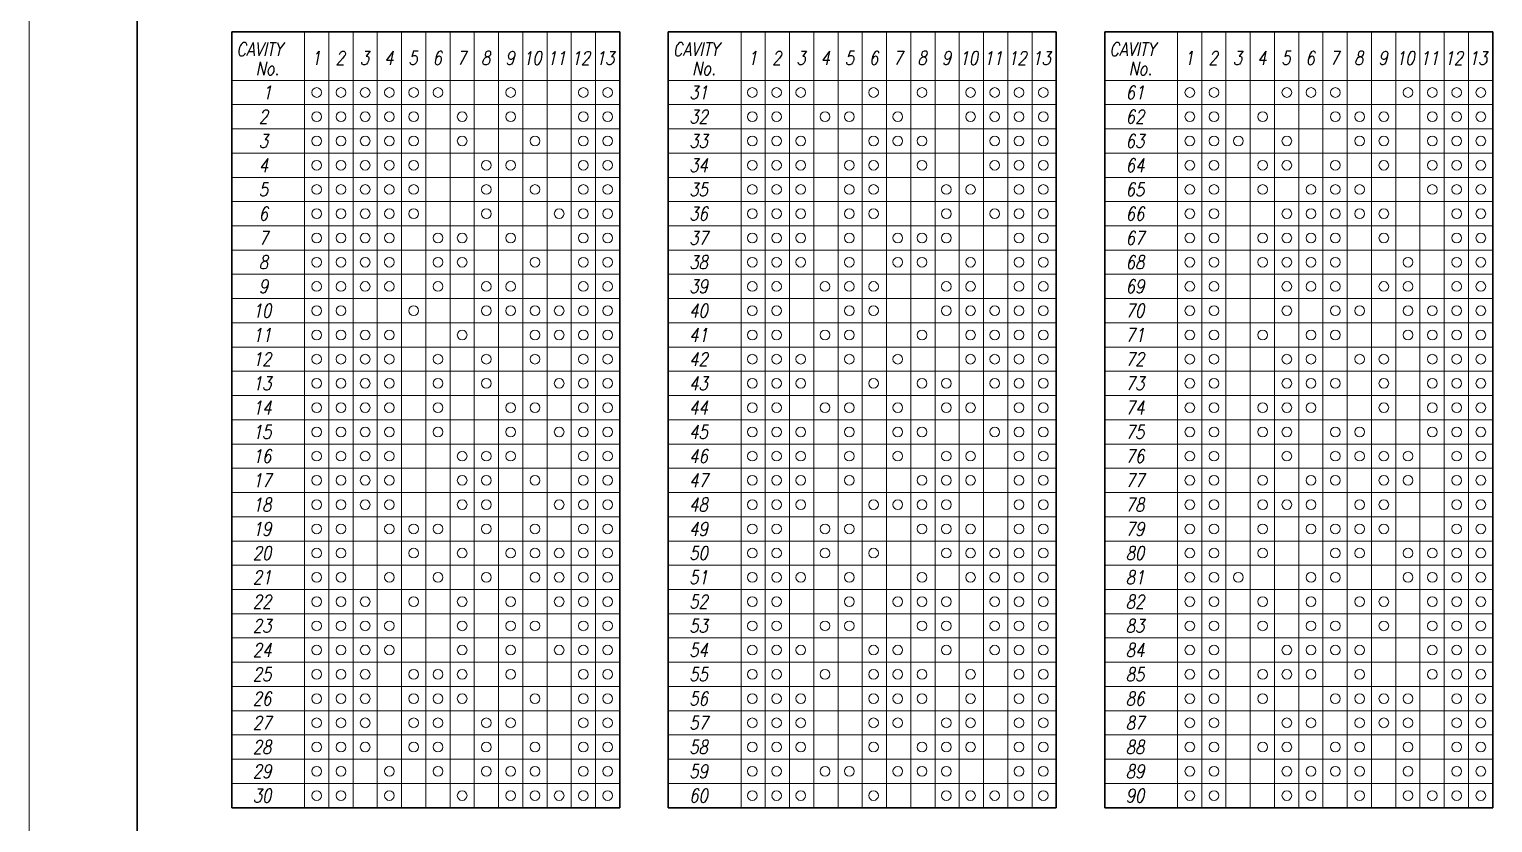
# Model space of a CAD drawing. Extents: x 62 to 484, y 19 to 439.
# Drawn here: x 62.2 to 333.8, y 151.2 to 298.5 of the extents above; entities that cross this region are included whole.
import ezdxf

# ---------------------------------------------------------------- set-up
doc = ezdxf.new("R2010")
doc.units = 0
doc.header["$LTSCALE"] = 7
doc.header["$MEASUREMENT"] = 0
doc.layers.get('0').update_dxf_attribs({"linetype": 'CONTINUOUS', "lineweight": 15})
doc.layers.add('3', color=3, linetype='CONTINUOUS', lineweight=30)
doc.layers.add('8', color=253, linetype='CONTINUOUS', lineweight=15)
doc.styles.add('ITALICT', font='ITALICT.shx', dxfattribs={"width": 0.8, "height": 3})

msp = doc.modelspace()

# ---------------------------------------------------------------- linework, layer by layer
msp.add_line((62.21581011634623, 438.9575609409422), (62.21581011634623, 18.95756094094224))
for centre in [(115.5532366550347, 286.7315528438739), (120.0532366550347, 286.7315528438739), (124.5532366550347, 286.7315528438739), (129.0532366550347, 286.7315528438739), (133.5532366550347, 286.7315528438739), (138.0532366550347, 286.7315528438739), (151.5532366550347, 286.7315528438739), (165.0532366550347, 286.7315528438739), (169.5532366550347, 286.7315528438739), (196.3913286088267, 286.7315528438739), (200.8913286088267, 286.7315528438739), (205.3913286088267, 286.7315528438739), (218.8913286088267, 286.7315528438739), (227.8913286088267, 286.7315528438739), (236.8913286088267, 286.7315528438739), (241.3913286088267, 286.7315528438739), (245.8913286088267, 286.7315528438739), (250.3913286088267, 286.7315528438739), (277.5904836738372, 286.7315528438739), (282.0904836738372, 286.7315528438739), (295.5904836738372, 286.7315528438739), (300.0904836738372, 286.7315528438739), (304.5904836738372, 286.7315528438739), (318.0904836738372, 286.7315528438739), (322.5904836738372, 286.7315528438739), (327.0904836738372, 286.7315528438739), (331.5904836738372, 286.7315528438739), (115.5532366550347, 282.2315528438739), (120.0532366550347, 282.2315528438739), (124.5532366550347, 282.2315528438739), (129.0532366550347, 282.2315528438739), (133.5532366550347, 282.2315528438739), (142.5532366550347, 282.2315528438739), (151.5532366550347, 282.2315528438739), (165.0532366550347, 282.2315528438739), (169.5532366550347, 282.2315528438739), (196.3913286088267, 282.2315528438739), (200.8913286088267, 282.2315528438739), (209.8913286088267, 282.2315528438739), (214.3913286088267, 282.2315528438739), (223.3913286088267, 282.2315528438739), (236.8913286088267, 282.2315528438739), (241.3913286088267, 282.2315528438739), (245.8913286088267, 282.2315528438739), (250.3913286088267, 282.2315528438739), (277.5904836738372, 282.2315528438739), (282.0904836738372, 282.2315528438739), (291.0904836738372, 282.2315528438739), (304.5904836738372, 282.2315528438739), (309.0904836738372, 282.2315528438739), (313.5904836738372, 282.2315528438739), (322.5904836738372, 282.2315528438739), (327.0904836738372, 282.2315528438739), (331.5904836738372, 282.2315528438739), (115.5532366550347, 277.7315528438739), (120.0532366550347, 277.7315528438739), (124.5532366550347, 277.7315528438739), (129.0532366550347, 277.7315528438739), (133.5532366550347, 277.7315528438739), (142.5532366550347, 277.7315528438739), (156.0532366550347, 277.7315528438739), (165.0532366550347, 277.7315528438739), (169.5532366550347, 277.7315528438739), (196.3913286088267, 277.7315528438739), (200.8913286088267, 277.7315528438739), (205.3913286088267, 277.7315528438739), (218.8913286088267, 277.7315528438739), (223.3913286088267, 277.7315528438739), (227.8913286088267, 277.7315528438739), (241.3913286088267, 277.7315528438739), (245.8913286088267, 277.7315528438739), (250.3913286088267, 277.7315528438739), (277.5904836738372, 277.7315528438739), (282.0904836738372, 277.7315528438739), (286.5904836738372, 277.7315528438739), (295.5904836738372, 277.7315528438739), (309.0904836738372, 277.7315528438739), (313.5904836738372, 277.7315528438739), (322.5904836738372, 277.7315528438739), (327.0904836738372, 277.7315528438739), (331.5904836738372, 277.7315528438739), (115.5532366550347, 273.2315528438739), (120.0532366550347, 273.2315528438739), (124.5532366550347, 273.2315528438739), (129.0532366550347, 273.2315528438739), (133.5532366550347, 273.2315528438739), (147.0532366550347, 273.2315528438739), (151.5532366550347, 273.2315528438739), (165.0532366550347, 273.2315528438739), (169.5532366550347, 273.2315528438739), (196.3913286088267, 273.2315528438739), (200.8913286088267, 273.2315528438739), (205.3913286088267, 273.2315528438739), (214.3913286088267, 273.2315528438739), (218.8913286088267, 273.2315528438739), (227.8913286088267, 273.2315528438739), (241.3913286088267, 273.2315528438739), (245.8913286088267, 273.2315528438739), (250.3913286088267, 273.2315528438739), (277.5904836738372, 273.2315528438739), (282.0904836738372, 273.2315528438739), (291.0904836738372, 273.2315528438739), (295.5904836738372, 273.2315528438739), (304.5904836738372, 273.2315528438739), (313.5904836738372, 273.2315528438739), (322.5904836738372, 273.2315528438739), (327.0904836738372, 273.2315528438739), (331.5904836738372, 273.2315528438739), (115.5532366550347, 268.7315528438739), (120.0532366550347, 268.7315528438739), (124.5532366550347, 268.7315528438739), (129.0532366550347, 268.7315528438739), (133.5532366550347, 268.7315528438739), (147.0532366550347, 268.7315528438739), (156.0532366550347, 268.7315528438739), (165.0532366550347, 268.7315528438739), (169.5532366550347, 268.7315528438739), (196.3913286088267, 268.7315528438739), (200.8913286088267, 268.7315528438739), (205.3913286088267, 268.7315528438739), (214.3913286088267, 268.7315528438739), (218.8913286088267, 268.7315528438739), (232.3913286088267, 268.7315528438739), (236.8913286088267, 268.7315528438739), (245.8913286088267, 268.7315528438739), (250.3913286088267, 268.7315528438739), (277.5904836738372, 268.7315528438739), (282.0904836738372, 268.7315528438739), (291.0904836738372, 268.7315528438739), (300.0904836738372, 268.7315528438739), (304.5904836738372, 268.7315528438739), (309.0904836738372, 268.7315528438739), (322.5904836738372, 268.7315528438739), (327.0904836738372, 268.7315528438739), (331.5904836738372, 268.7315528438739), (115.5532366550347, 264.2315528438739), (120.0532366550347, 264.2315528438739), (124.5532366550347, 264.2315528438739), (129.0532366550347, 264.2315528438739), (133.5532366550347, 264.2315528438739), (147.0532366550347, 264.2315528438739), (160.5532366550347, 264.2315528438739), (165.0532366550347, 264.2315528438739), (169.5532366550347, 264.2315528438739), (196.3913286088267, 264.2315528438739), (200.8913286088267, 264.2315528438739), (205.3913286088267, 264.2315528438739), (214.3913286088267, 264.2315528438739), (218.8913286088267, 264.2315528438739), (232.3913286088267, 264.2315528438739), (241.3913286088267, 264.2315528438739), (245.8913286088267, 264.2315528438739), (250.3913286088267, 264.2315528438739), (277.5904836738372, 264.2315528438739), (282.0904836738372, 264.2315528438739), (295.5904836738372, 264.2315528438739), (300.0904836738372, 264.2315528438739), (304.5904836738372, 264.2315528438739), (309.0904836738372, 264.2315528438739), (313.5904836738372, 264.2315528438739), (327.0904836738372, 264.2315528438739), (331.5904836738372, 264.2315528438739), (115.5532366550347, 259.7315528438739), (120.0532366550347, 259.7315528438739), (124.5532366550347, 259.7315528438739), (129.0532366550347, 259.7315528438739), (138.0532366550347, 259.7315528438739), (142.5532366550347, 259.7315528438739), (151.5532366550347, 259.7315528438739), (165.0532366550347, 259.7315528438739), (169.5532366550347, 259.7315528438739), (196.3913286088267, 259.7315528438739), (200.8913286088267, 259.7315528438739), (205.3913286088267, 259.7315528438739), (214.3913286088267, 259.7315528438739), (223.3913286088267, 259.7315528438739), (227.8913286088267, 259.7315528438739), (232.3913286088267, 259.7315528438739), (245.8913286088267, 259.7315528438739), (250.3913286088267, 259.7315528438739), (277.5904836738372, 259.7315528438739), (282.0904836738372, 259.7315528438739), (291.0904836738372, 259.7315528438739), (295.5904836738372, 259.7315528438739), (300.0904836738372, 259.7315528438739), (304.5904836738372, 259.7315528438739), (313.5904836738372, 259.7315528438739), (327.0904836738372, 259.7315528438739), (331.5904836738372, 259.7315528438739), (115.5532366550347, 255.2315528438739), (120.0532366550347, 255.2315528438739), (124.5532366550347, 255.2315528438739), (129.0532366550347, 255.2315528438739), (138.0532366550347, 255.2315528438739), (142.5532366550347, 255.2315528438739), (156.0532366550347, 255.2315528438739), (165.0532366550347, 255.2315528438739), (169.5532366550347, 255.2315528438739), (196.3913286088267, 255.2315528438739), (200.8913286088267, 255.2315528438739), (205.3913286088267, 255.2315528438739), (214.3913286088267, 255.2315528438739), (223.3913286088267, 255.2315528438739), (227.8913286088267, 255.2315528438739), (236.8913286088267, 255.2315528438739), (245.8913286088267, 255.2315528438739), (250.3913286088267, 255.2315528438739), (277.5904836738372, 255.2315528438739), (282.0904836738372, 255.2315528438739), (291.0904836738372, 255.2315528438739), (295.5904836738372, 255.2315528438739), (300.0904836738372, 255.2315528438739), (304.5904836738372, 255.2315528438739), (318.0904836738372, 255.2315528438739), (327.0904836738372, 255.2315528438739), (331.5904836738372, 255.2315528438739), (115.5532366550347, 250.7315528438739), (120.0532366550347, 250.7315528438739), (124.5532366550347, 250.7315528438739), (129.0532366550347, 250.7315528438739), (138.0532366550347, 250.7315528438739), (147.0532366550347, 250.7315528438739), (151.5532366550347, 250.7315528438739), (165.0532366550347, 250.7315528438739), (169.5532366550347, 250.7315528438739), (196.3913286088267, 250.7315528438739), (200.8913286088267, 250.7315528438739), (209.8913286088267, 250.7315528438739), (214.3913286088267, 250.7315528438739), (218.8913286088267, 250.7315528438739), (232.3913286088267, 250.7315528438739), (236.8913286088267, 250.7315528438739), (245.8913286088267, 250.7315528438739), (250.3913286088267, 250.7315528438739), (277.5904836738372, 250.7315528438739), (282.0904836738372, 250.7315528438739), (295.5904836738372, 250.7315528438739), (300.0904836738372, 250.7315528438739), (304.5904836738372, 250.7315528438739), (313.5904836738372, 250.7315528438739), (318.0904836738372, 250.7315528438739), (327.0904836738372, 250.7315528438739), (331.5904836738372, 250.7315528438739), (115.5532366550347, 246.2315528438739), (120.0532366550347, 246.2315528438739), (133.5532366550347, 246.2315528438739), (147.0532366550347, 246.2315528438739), (151.5532366550347, 246.2315528438739), (156.0532366550347, 246.2315528438739), (160.5532366550347, 246.2315528438739), (165.0532366550347, 246.2315528438739), (169.5532366550347, 246.2315528438739), (196.3913286088267, 246.2315528438739), (200.8913286088267, 246.2315528438739), (214.3913286088267, 246.2315528438739), (218.8913286088267, 246.2315528438739), (232.3913286088267, 246.2315528438739), (236.8913286088267, 246.2315528438739), (241.3913286088267, 246.2315528438739), (245.8913286088267, 246.2315528438739), (250.3913286088267, 246.2315528438739), (277.5904836738372, 246.2315528438739), (282.0904836738372, 246.2315528438739), (295.5904836738372, 246.2315528438739), (304.5904836738372, 246.2315528438739), (309.0904836738372, 246.2315528438739), (318.0904836738372, 246.2315528438739), (322.5904836738372, 246.2315528438739), (327.0904836738372, 246.2315528438739), (331.5904836738372, 246.2315528438739), (115.5532366550347, 241.7315528438739), (120.0532366550347, 241.7315528438739), (124.5532366550347, 241.7315528438739), (129.0532366550347, 241.7315528438739), (142.5532366550347, 241.7315528438739), (156.0532366550347, 241.7315528438739), (160.5532366550347, 241.7315528438739), (165.0532366550347, 241.7315528438739), (169.5532366550347, 241.7315528438739), (196.3913286088267, 241.7315528438739), (200.8913286088267, 241.7315528438739), (209.8913286088267, 241.7315528438739), (214.3913286088267, 241.7315528438739), (227.8913286088267, 241.7315528438739), (236.8913286088267, 241.7315528438739), (241.3913286088267, 241.7315528438739), (245.8913286088267, 241.7315528438739), (250.3913286088267, 241.7315528438739), (277.5904836738372, 241.7315528438739), (282.0904836738372, 241.7315528438739), (291.0904836738372, 241.7315528438739), (300.0904836738372, 241.7315528438739), (304.5904836738372, 241.7315528438739), (318.0904836738372, 241.7315528438739), (322.5904836738372, 241.7315528438739), (327.0904836738372, 241.7315528438739), (331.5904836738372, 241.7315528438739), (115.5532366550347, 237.2315528438739), (120.0532366550347, 237.2315528438739), (124.5532366550347, 237.2315528438739), (129.0532366550347, 237.2315528438739), (138.0532366550347, 237.2315528438739), (147.0532366550347, 237.2315528438739), (156.0532366550347, 237.2315528438739), (165.0532366550347, 237.2315528438739), (169.5532366550347, 237.2315528438739), (196.3913286088267, 237.2315528438739), (200.8913286088267, 237.2315528438739), (205.3913286088267, 237.2315528438739), (214.3913286088267, 237.2315528438739), (223.3913286088267, 237.2315528438739), (236.8913286088267, 237.2315528438739), (241.3913286088267, 237.2315528438739), (245.8913286088267, 237.2315528438739), (250.3913286088267, 237.2315528438739), (277.5904836738372, 237.2315528438739), (282.0904836738372, 237.2315528438739), (295.5904836738372, 237.2315528438739), (300.0904836738372, 237.2315528438739), (309.0904836738372, 237.2315528438739), (313.5904836738372, 237.2315528438739), (322.5904836738372, 237.2315528438739), (327.0904836738372, 237.2315528438739), (331.5904836738372, 237.2315528438739), (115.5532366550347, 232.7315528438739), (120.0532366550347, 232.7315528438739), (124.5532366550347, 232.7315528438739), (129.0532366550347, 232.7315528438739), (138.0532366550347, 232.7315528438739), (147.0532366550347, 232.7315528438739), (160.5532366550347, 232.7315528438739), (165.0532366550347, 232.7315528438739), (169.5532366550347, 232.7315528438739), (196.3913286088267, 232.7315528438739), (200.8913286088267, 232.7315528438739), (205.3913286088267, 232.7315528438739), (218.8913286088267, 232.7315528438739), (227.8913286088267, 232.7315528438739), (232.3913286088267, 232.7315528438739), (241.3913286088267, 232.7315528438739), (245.8913286088267, 232.7315528438739), (250.3913286088267, 232.7315528438739), (277.5904836738372, 232.7315528438739), (282.0904836738372, 232.7315528438739), (295.5904836738372, 232.7315528438739), (300.0904836738372, 232.7315528438739), (304.5904836738372, 232.7315528438739), (313.5904836738372, 232.7315528438739), (322.5904836738372, 232.7315528438739), (327.0904836738372, 232.7315528438739), (331.5904836738372, 232.7315528438739), (115.5532366550347, 228.2315528438739), (120.0532366550347, 228.2315528438739), (124.5532366550347, 228.2315528438739), (129.0532366550347, 228.2315528438739), (138.0532366550347, 228.2315528438739), (151.5532366550347, 228.2315528438739), (156.0532366550347, 228.2315528438739), (165.0532366550347, 228.2315528438739), (169.5532366550347, 228.2315528438739), (196.3913286088267, 228.2315528438739), (200.8913286088267, 228.2315528438739), (209.8913286088267, 228.2315528438739), (214.3913286088267, 228.2315528438739), (223.3913286088267, 228.2315528438739), (232.3913286088267, 228.2315528438739), (236.8913286088267, 228.2315528438739), (245.8913286088267, 228.2315528438739), (250.3913286088267, 228.2315528438739), (277.5904836738372, 228.2315528438739), (282.0904836738372, 228.2315528438739), (291.0904836738372, 228.2315528438739), (295.5904836738372, 228.2315528438739), (300.0904836738372, 228.2315528438739), (313.5904836738372, 228.2315528438739), (322.5904836738372, 228.2315528438739), (327.0904836738372, 228.2315528438739), (331.5904836738372, 228.2315528438739), (115.5532366550347, 223.7315528438739), (120.0532366550347, 223.7315528438739), (124.5532366550347, 223.7315528438739), (129.0532366550347, 223.7315528438739), (138.0532366550347, 223.7315528438739), (151.5532366550347, 223.7315528438739), (160.5532366550347, 223.7315528438739), (165.0532366550347, 223.7315528438739), (169.5532366550347, 223.7315528438739), (196.3913286088267, 223.7315528438739), (200.8913286088267, 223.7315528438739), (205.3913286088267, 223.7315528438739), (214.3913286088267, 223.7315528438739), (223.3913286088267, 223.7315528438739), (227.8913286088267, 223.7315528438739), (241.3913286088267, 223.7315528438739), (245.8913286088267, 223.7315528438739), (250.3913286088267, 223.7315528438739), (277.5904836738372, 223.7315528438739), (282.0904836738372, 223.7315528438739), (291.0904836738372, 223.7315528438739), (295.5904836738372, 223.7315528438739), (304.5904836738372, 223.7315528438739), (309.0904836738372, 223.7315528438739), (322.5904836738372, 223.7315528438739), (327.0904836738372, 223.7315528438739), (331.5904836738372, 223.7315528438739), (115.5532366550347, 219.2315528438739), (120.0532366550347, 219.2315528438739), (124.5532366550347, 219.2315528438739), (129.0532366550347, 219.2315528438739), (142.5532366550347, 219.2315528438739), (147.0532366550347, 219.2315528438739), (151.5532366550347, 219.2315528438739), (165.0532366550347, 219.2315528438739), (169.5532366550347, 219.2315528438739), (196.3913286088267, 219.2315528438739), (200.8913286088267, 219.2315528438739), (205.3913286088267, 219.2315528438739), (214.3913286088267, 219.2315528438739), (223.3913286088267, 219.2315528438739), (232.3913286088267, 219.2315528438739), (236.8913286088267, 219.2315528438739), (245.8913286088267, 219.2315528438739), (250.3913286088267, 219.2315528438739), (277.5904836738372, 219.2315528438739), (282.0904836738372, 219.2315528438739), (295.5904836738372, 219.2315528438739), (304.5904836738372, 219.2315528438739), (309.0904836738372, 219.2315528438739), (313.5904836738372, 219.2315528438739), (318.0904836738372, 219.2315528438739), (327.0904836738372, 219.2315528438739), (331.5904836738372, 219.2315528438739), (115.5532366550347, 214.7315528438739), (120.0532366550347, 214.7315528438739), (124.5532366550347, 214.7315528438739), (129.0532366550347, 214.7315528438739), (142.5532366550347, 214.7315528438739), (147.0532366550347, 214.7315528438739), (156.0532366550347, 214.7315528438739), (165.0532366550347, 214.7315528438739), (169.5532366550347, 214.7315528438739), (196.3913286088267, 214.7315528438739), (200.8913286088267, 214.7315528438739), (205.3913286088267, 214.7315528438739), (214.3913286088267, 214.7315528438739), (227.8913286088267, 214.7315528438739), (232.3913286088267, 214.7315528438739), (236.8913286088267, 214.7315528438739), (245.8913286088267, 214.7315528438739), (250.3913286088267, 214.7315528438739), (277.5904836738372, 214.7315528438739), (282.0904836738372, 214.7315528438739), (291.0904836738372, 214.7315528438739), (300.0904836738372, 214.7315528438739), (304.5904836738372, 214.7315528438739), (313.5904836738372, 214.7315528438739), (318.0904836738372, 214.7315528438739), (327.0904836738372, 214.7315528438739), (331.5904836738372, 214.7315528438739), (115.5532366550347, 210.2315528438739), (120.0532366550347, 210.2315528438739), (124.5532366550347, 210.2315528438739), (129.0532366550347, 210.2315528438739), (142.5532366550347, 210.2315528438739), (147.0532366550347, 210.2315528438739), (160.5532366550347, 210.2315528438739), (165.0532366550347, 210.2315528438739), (169.5532366550347, 210.2315528438739), (196.3913286088267, 210.2315528438739), (200.8913286088267, 210.2315528438739), (205.3913286088267, 210.2315528438739), (218.8913286088267, 210.2315528438739), (223.3913286088267, 210.2315528438739), (227.8913286088267, 210.2315528438739), (232.3913286088267, 210.2315528438739), (245.8913286088267, 210.2315528438739), (250.3913286088267, 210.2315528438739), (277.5904836738372, 210.2315528438739), (282.0904836738372, 210.2315528438739), (291.0904836738372, 210.2315528438739), (295.5904836738372, 210.2315528438739), (300.0904836738372, 210.2315528438739), (309.0904836738372, 210.2315528438739), (313.5904836738372, 210.2315528438739), (327.0904836738372, 210.2315528438739), (331.5904836738372, 210.2315528438739), (115.5532366550347, 205.7315528438739), (120.0532366550347, 205.7315528438739), (129.0532366550347, 205.7315528438739), (133.5532366550347, 205.7315528438739), (138.0532366550347, 205.7315528438739), (147.0532366550347, 205.7315528438739), (156.0532366550347, 205.7315528438739), (165.0532366550347, 205.7315528438739), (169.5532366550347, 205.7315528438739), (196.3913286088267, 205.7315528438739), (200.8913286088267, 205.7315528438739), (209.8913286088267, 205.7315528438739), (214.3913286088267, 205.7315528438739), (227.8913286088267, 205.7315528438739), (232.3913286088267, 205.7315528438739), (236.8913286088267, 205.7315528438739), (245.8913286088267, 205.7315528438739), (250.3913286088267, 205.7315528438739), (277.5904836738372, 205.7315528438739), (282.0904836738372, 205.7315528438739), (291.0904836738372, 205.7315528438739), (300.0904836738372, 205.7315528438739), (304.5904836738372, 205.7315528438739), (309.0904836738372, 205.7315528438739), (313.5904836738372, 205.7315528438739), (327.0904836738372, 205.7315528438739), (331.5904836738372, 205.7315528438739), (115.5532366550347, 201.2315528438739), (120.0532366550347, 201.2315528438739), (133.5532366550347, 201.2315528438739), (142.5532366550347, 201.2315528438739), (151.5532366550347, 201.2315528438739), (156.0532366550347, 201.2315528438739), (160.5532366550347, 201.2315528438739), (165.0532366550347, 201.2315528438739), (169.5532366550347, 201.2315528438739), (196.3913286088267, 201.2315528438739), (200.8913286088267, 201.2315528438739), (209.8913286088267, 201.2315528438739), (218.8913286088267, 201.2315528438739), (232.3913286088267, 201.2315528438739), (236.8913286088267, 201.2315528438739), (241.3913286088267, 201.2315528438739), (245.8913286088267, 201.2315528438739), (250.3913286088267, 201.2315528438739), (277.5904836738372, 201.2315528438739), (282.0904836738372, 201.2315528438739), (291.0904836738372, 201.2315528438739), (304.5904836738372, 201.2315528438739), (309.0904836738372, 201.2315528438739), (318.0904836738372, 201.2315528438739), (322.5904836738372, 201.2315528438739), (327.0904836738372, 201.2315528438739), (331.5904836738372, 201.2315528438739), (115.5532366550347, 196.7315528438739), (120.0532366550347, 196.7315528438739), (129.0532366550347, 196.7315528438739), (138.0532366550347, 196.7315528438739), (147.0532366550347, 196.7315528438739), (156.0532366550347, 196.7315528438739), (160.5532366550347, 196.7315528438739), (165.0532366550347, 196.7315528438739), (169.5532366550347, 196.7315528438739), (196.3913286088267, 196.7315528438739), (200.8913286088267, 196.7315528438739), (205.3913286088267, 196.7315528438739), (214.3913286088267, 196.7315528438739), (227.8913286088267, 196.7315528438739), (236.8913286088267, 196.7315528438739), (241.3913286088267, 196.7315528438739), (245.8913286088267, 196.7315528438739), (250.3913286088267, 196.7315528438739), (277.5904836738372, 196.7315528438739), (282.0904836738372, 196.7315528438739), (286.5904836738372, 196.7315528438739), (300.0904836738372, 196.7315528438739), (304.5904836738372, 196.7315528438739), (318.0904836738372, 196.7315528438739), (322.5904836738372, 196.7315528438739), (327.0904836738372, 196.7315528438739), (331.5904836738372, 196.7315528438739), (115.5532366550347, 192.2315528438739), (120.0532366550347, 192.2315528438739), (124.5532366550347, 192.2315528438739), (133.5532366550347, 192.2315528438739), (142.5532366550347, 192.2315528438739), (151.5532366550347, 192.2315528438739), (160.5532366550347, 192.2315528438739), (165.0532366550347, 192.2315528438739), (169.5532366550347, 192.2315528438739), (196.3913286088267, 192.2315528438739), (200.8913286088267, 192.2315528438739), (214.3913286088267, 192.2315528438739), (223.3913286088267, 192.2315528438739), (227.8913286088267, 192.2315528438739), (232.3913286088267, 192.2315528438739), (241.3913286088267, 192.2315528438739), (245.8913286088267, 192.2315528438739), (250.3913286088267, 192.2315528438739), (277.5904836738372, 192.2315528438739), (282.0904836738372, 192.2315528438739), (291.0904836738372, 192.2315528438739), (300.0904836738372, 192.2315528438739), (309.0904836738372, 192.2315528438739), (313.5904836738372, 192.2315528438739), (322.5904836738372, 192.2315528438739), (327.0904836738372, 192.2315528438739), (331.5904836738372, 192.2315528438739), (115.5532366550347, 187.7315528438739), (120.0532366550347, 187.7315528438739), (124.5532366550347, 187.7315528438739), (129.0532366550347, 187.7315528438739), (142.5532366550347, 187.7315528438739), (151.5532366550347, 187.7315528438739), (156.0532366550347, 187.7315528438739), (165.0532366550347, 187.7315528438739), (169.5532366550347, 187.7315528438739), (196.3913286088267, 187.7315528438739), (200.8913286088267, 187.7315528438739), (209.8913286088267, 187.7315528438739), (214.3913286088267, 187.7315528438739), (227.8913286088267, 187.7315528438739), (232.3913286088267, 187.7315528438739), (241.3913286088267, 187.7315528438739), (245.8913286088267, 187.7315528438739), (250.3913286088267, 187.7315528438739), (277.5904836738372, 187.7315528438739), (282.0904836738372, 187.7315528438739), (291.0904836738372, 187.7315528438739), (300.0904836738372, 187.7315528438739), (304.5904836738372, 187.7315528438739), (313.5904836738372, 187.7315528438739), (322.5904836738372, 187.7315528438739), (327.0904836738372, 187.7315528438739), (331.5904836738372, 187.7315528438739), (115.5532366550347, 183.2315528438739), (120.0532366550347, 183.2315528438739), (124.5532366550347, 183.2315528438739), (129.0532366550347, 183.2315528438739), (142.5532366550347, 183.2315528438739), (151.5532366550347, 183.2315528438739), (160.5532366550347, 183.2315528438739), (165.0532366550347, 183.2315528438739), (169.5532366550347, 183.2315528438739), (196.3913286088267, 183.2315528438739), (200.8913286088267, 183.2315528438739), (205.3913286088267, 183.2315528438739), (218.8913286088267, 183.2315528438739), (223.3913286088267, 183.2315528438739), (232.3913286088267, 183.2315528438739), (241.3913286088267, 183.2315528438739), (245.8913286088267, 183.2315528438739), (250.3913286088267, 183.2315528438739), (277.5904836738372, 183.2315528438739), (282.0904836738372, 183.2315528438739), (295.5904836738372, 183.2315528438739), (300.0904836738372, 183.2315528438739), (304.5904836738372, 183.2315528438739), (309.0904836738372, 183.2315528438739), (322.5904836738372, 183.2315528438739), (327.0904836738372, 183.2315528438739), (331.5904836738372, 183.2315528438739), (115.5532366550347, 178.7315528438739), (120.0532366550347, 178.7315528438739), (124.5532366550347, 178.7315528438739), (133.5532366550347, 178.7315528438739), (138.0532366550347, 178.7315528438739), (142.5532366550347, 178.7315528438739), (151.5532366550347, 178.7315528438739), (165.0532366550347, 178.7315528438739), (169.5532366550347, 178.7315528438739), (196.3913286088267, 178.7315528438739), (200.8913286088267, 178.7315528438739), (209.8913286088267, 178.7315528438739), (218.8913286088267, 178.7315528438739), (223.3913286088267, 178.7315528438739), (227.8913286088267, 178.7315528438739), (236.8913286088267, 178.7315528438739), (245.8913286088267, 178.7315528438739), (250.3913286088267, 178.7315528438739), (277.5904836738372, 178.7315528438739), (282.0904836738372, 178.7315528438739), (291.0904836738372, 178.7315528438739), (295.5904836738372, 178.7315528438739), (300.0904836738372, 178.7315528438739), (309.0904836738372, 178.7315528438739), (322.5904836738372, 178.7315528438739), (327.0904836738372, 178.7315528438739), (331.5904836738372, 178.7315528438739), (115.5532366550347, 174.2315528438739), (120.0532366550347, 174.2315528438739), (124.5532366550347, 174.2315528438739), (133.5532366550347, 174.2315528438739), (138.0532366550347, 174.2315528438739), (142.5532366550347, 174.2315528438739), (156.0532366550347, 174.2315528438739), (165.0532366550347, 174.2315528438739), (169.5532366550347, 174.2315528438739), (196.3913286088267, 174.2315528438739), (200.8913286088267, 174.2315528438739), (205.3913286088267, 174.2315528438739), (218.8913286088267, 174.2315528438739), (223.3913286088267, 174.2315528438739), (227.8913286088267, 174.2315528438739), (236.8913286088267, 174.2315528438739), (245.8913286088267, 174.2315528438739), (250.3913286088267, 174.2315528438739), (277.5904836738372, 174.2315528438739), (282.0904836738372, 174.2315528438739), (291.0904836738372, 174.2315528438739), (304.5904836738372, 174.2315528438739), (309.0904836738372, 174.2315528438739), (313.5904836738372, 174.2315528438739), (318.0904836738372, 174.2315528438739), (327.0904836738372, 174.2315528438739), (331.5904836738372, 174.2315528438739), (115.5532366550347, 169.7315528438739), (120.0532366550347, 169.7315528438739), (124.5532366550347, 169.7315528438739), (133.5532366550347, 169.7315528438739), (138.0532366550347, 169.7315528438739), (147.0532366550347, 169.7315528438739), (151.5532366550347, 169.7315528438739), (165.0532366550347, 169.7315528438739), (169.5532366550347, 169.7315528438739), (196.3913286088267, 169.7315528438739), (200.8913286088267, 169.7315528438739), (205.3913286088267, 169.7315528438739), (218.8913286088267, 169.7315528438739), (223.3913286088267, 169.7315528438739), (232.3913286088267, 169.7315528438739), (236.8913286088267, 169.7315528438739), (245.8913286088267, 169.7315528438739), (250.3913286088267, 169.7315528438739), (277.5904836738372, 169.7315528438739), (282.0904836738372, 169.7315528438739), (295.5904836738372, 169.7315528438739), (300.0904836738372, 169.7315528438739), (309.0904836738372, 169.7315528438739), (313.5904836738372, 169.7315528438739), (318.0904836738372, 169.7315528438739), (327.0904836738372, 169.7315528438739), (331.5904836738372, 169.7315528438739), (115.5532366550347, 165.2315528438739), (120.0532366550347, 165.2315528438739), (124.5532366550347, 165.2315528438739), (133.5532366550347, 165.2315528438739), (138.0532366550347, 165.2315528438739), (147.0532366550347, 165.2315528438739), (156.0532366550347, 165.2315528438739), (165.0532366550347, 165.2315528438739), (169.5532366550347, 165.2315528438739), (196.3913286088267, 165.2315528438739), (200.8913286088267, 165.2315528438739), (205.3913286088267, 165.2315528438739), (218.8913286088267, 165.2315528438739), (227.8913286088267, 165.2315528438739), (232.3913286088267, 165.2315528438739), (236.8913286088267, 165.2315528438739), (245.8913286088267, 165.2315528438739), (250.3913286088267, 165.2315528438739), (277.5904836738372, 165.2315528438739), (282.0904836738372, 165.2315528438739), (291.0904836738372, 165.2315528438739), (295.5904836738372, 165.2315528438739), (304.5904836738372, 165.2315528438739), (309.0904836738372, 165.2315528438739), (318.0904836738372, 165.2315528438739), (327.0904836738372, 165.2315528438739), (331.5904836738372, 165.2315528438739), (115.5532366550347, 160.7315528438739), (120.0532366550347, 160.7315528438739), (129.0532366550347, 160.7315528438739), (138.0532366550347, 160.7315528438739), (147.0532366550347, 160.7315528438739), (151.5532366550347, 160.7315528438739), (156.0532366550347, 160.7315528438739), (165.0532366550347, 160.7315528438739), (169.5532366550347, 160.7315528438739), (196.3913286088267, 160.7315528438739), (200.8913286088267, 160.7315528438739), (209.8913286088267, 160.7315528438739), (214.3913286088267, 160.7315528438739), (223.3913286088267, 160.7315528438739), (227.8913286088267, 160.7315528438739), (232.3913286088267, 160.7315528438739), (245.8913286088267, 160.7315528438739), (250.3913286088267, 160.7315528438739), (277.5904836738372, 160.7315528438739), (282.0904836738372, 160.7315528438739), (295.5904836738372, 160.7315528438739), (300.0904836738372, 160.7315528438739), (304.5904836738372, 160.7315528438739), (309.0904836738372, 160.7315528438739), (318.0904836738372, 160.7315528438739), (327.0904836738372, 160.7315528438739), (331.5904836738372, 160.7315528438739), (115.5532366550347, 156.2315528438739), (120.0532366550347, 156.2315528438739), (129.0532366550347, 156.2315528438739), (142.5532366550347, 156.2315528438739), (151.5532366550347, 156.2315528438739), (156.0532366550347, 156.2315528438739), (160.5532366550347, 156.2315528438739), (165.0532366550347, 156.2315528438739), (169.5532366550347, 156.2315528438739), (196.3913286088267, 156.2315528438739), (200.8913286088267, 156.2315528438739), (205.3913286088267, 156.2315528438739), (218.8913286088267, 156.2315528438739), (232.3913286088267, 156.2315528438739), (236.8913286088267, 156.2315528438739), (241.3913286088267, 156.2315528438739), (245.8913286088267, 156.2315528438739), (250.3913286088267, 156.2315528438739), (277.5904836738372, 156.2315528438739), (282.0904836738372, 156.2315528438739), (295.5904836738372, 156.2315528438739), (300.0904836738372, 156.2315528438739), (309.0904836738372, 156.2315528438739), (318.0904836738372, 156.2315528438739), (322.5904836738372, 156.2315528438739), (327.0904836738372, 156.2315528438739), (331.5904836738372, 156.2315528438739)]:
    msp.add_circle(centre, 0.9)
at = {"layer": '3'}
for p, q in [((82.21581011634623, 433.9575609409422), (82.21581011634623, 23.95756094094224)), ((99.79944276148683, 297.9815528438739), (99.79944276148683, 153.9815528438739)), ((99.79944276148683, 297.9815528438739), (171.7994427614868, 297.9815528438739)), ((171.7994427614868, 297.9815528438739), (171.7994427614868, 153.9815528438739)), ((180.7994427614868, 297.9815528438739), (180.7994427614868, 153.9815528438739)), ((180.7994427614868, 297.9815528438739), (252.7994427614868, 297.9815528438739)), ((252.7994427614868, 297.9815528438739), (252.7994427614868, 153.9815528438739)), ((261.7994427614868, 297.9815528438739), (261.7994427614868, 153.9815528438739)), ((261.7994427614868, 297.9815528438739), (333.7994427614868, 297.9815528438739)), ((333.7994427614868, 297.9815528438739), (333.7994427614868, 153.9815528438739)), ((99.79944276148683, 153.9815528438739), (171.7994427614868, 153.9815528438739)), ((180.7994427614868, 153.9815528438739), (252.7994427614868, 153.9815528438739)), ((261.7994427614868, 153.9815528438739), (333.7994427614868, 153.9815528438739))]:
    msp.add_line(p, q, dxfattribs=at)
at = {"layer": '8'}
for p, q in [((113.2994427614868, 297.9815528438739), (113.2994427614868, 153.9815528438739)), ((117.7994427614868, 297.9815528438739), (117.7994427614868, 153.9815528438739)), ((122.2994427614868, 297.9815528438739), (122.2994427614868, 153.9815528438739)), ((126.7994427614868, 297.9815528438739), (126.7994427614868, 153.9815528438739)), ((131.2994427614868, 297.9815528438739), (131.2994427614868, 153.9815528438739)), ((135.7994427614868, 297.9815528438739), (135.7994427614868, 153.9815528438739)), ((140.2994427614868, 297.9815528438739), (140.2994427614868, 153.9815528438739)), ((144.7994427614868, 297.9815528438739), (144.7994427614868, 153.9815528438739)), ((149.2994427614868, 297.9815528438739), (149.2994427614868, 153.9815528438739)), ((153.7994427614868, 297.9815528438739), (153.7994427614868, 153.9815528438739)), ((158.2994427614868, 297.9815528438739), (158.2994427614868, 153.9815528438739)), ((162.7994427614868, 297.9815528438739), (162.7994427614868, 153.9815528438739)), ((167.2994427614868, 297.9815528438739), (167.2994427614868, 153.9815528438739)), ((194.2994427614868, 297.9815528438739), (194.2994427614868, 153.9815528438739)), ((198.7994427614868, 297.9815528438739), (198.7994427614868, 153.9815528438739)), ((203.2994427614868, 297.9815528438739), (203.2994427614868, 153.9815528438739)), ((207.7994427614868, 297.9815528438739), (207.7994427614868, 153.9815528438739)), ((212.2994427614868, 297.9815528438739), (212.2994427614868, 153.9815528438739)), ((216.7994427614868, 297.9815528438739), (216.7994427614868, 153.9815528438739)), ((221.2994427614868, 297.9815528438739), (221.2994427614868, 153.9815528438739)), ((225.7994427614868, 297.9815528438739), (225.7994427614868, 153.9815528438739)), ((230.2994427614868, 297.9815528438739), (230.2994427614868, 153.9815528438739)), ((234.7994427614868, 297.9815528438739), (234.7994427614868, 153.9815528438739)), ((239.2994427614868, 297.9815528438739), (239.2994427614868, 153.9815528438739)), ((243.7994427614868, 297.9815528438739), (243.7994427614868, 153.9815528438739)), ((248.2994427614868, 297.9815528438739), (248.2994427614868, 153.9815528438739)), ((275.2994427614868, 297.9815528438739), (275.2994427614868, 153.9815528438739)), ((279.7994427614868, 297.9815528438739), (279.7994427614868, 153.9815528438739)), ((284.2994427614868, 297.9815528438739), (284.2994427614868, 153.9815528438739)), ((288.7994427614868, 297.9815528438739), (288.7994427614868, 153.9815528438739)), ((293.2994427614868, 297.9815528438739), (293.2994427614868, 153.9815528438739)), ((297.7994427614868, 297.9815528438739), (297.7994427614868, 153.9815528438739)), ((302.2994427614868, 297.9815528438739), (302.2994427614868, 153.9815528438739)), ((306.7994427614868, 297.9815528438739), (306.7994427614868, 153.9815528438739)), ((311.2994427614868, 297.9815528438739), (311.2994427614868, 153.9815528438739)), ((315.7994427614868, 297.9815528438739), (315.7994427614868, 153.9815528438739)), ((320.2994427614868, 297.9815528438739), (320.2994427614868, 153.9815528438739)), ((324.7994427614868, 297.9815528438739), (324.7994427614868, 153.9815528438739)), ((329.2994427614868, 297.9815528438739), (329.2994427614868, 153.9815528438739)), ((99.79944276148683, 288.9815528438739), (171.7994427614868, 288.9815528438739)), ((180.7994427614868, 288.9815528438739), (252.7994427614868, 288.9815528438739)), ((261.7994427614868, 288.9815528438739), (333.7994427614868, 288.9815528438739)), ((99.79944276148683, 284.4815528438739), (171.7994427614868, 284.4815528438739)), ((180.7994427614868, 284.4815528438739), (252.7994427614868, 284.4815528438739)), ((261.7994427614868, 284.4815528438739), (333.7994427614868, 284.4815528438739)), ((99.79944276148683, 279.9815528438739), (171.7994427614868, 279.9815528438739)), ((180.7994427614868, 279.9815528438739), (252.7994427614868, 279.9815528438739)), ((261.7994427614868, 279.9815528438739), (333.7994427614868, 279.9815528438739)), ((99.79944276148683, 275.4815528438739), (167.2994427614868, 275.4815528438739)), ((99.79944276148683, 275.4815528438739), (171.7994427614868, 275.4815528438739)), ((180.7994427614868, 275.4815528438739), (252.7994427614868, 275.4815528438739)), ((180.7994427614868, 275.4815528438739), (248.2994427614868, 275.4815528438739)), ((261.7994427614868, 275.4815528438739), (329.2994427614868, 275.4815528438739)), ((261.7994427614868, 275.4815528438739), (333.7994427614868, 275.4815528438739)), ((99.79944276148683, 270.9815528438739), (167.2994427614868, 270.9815528438739)), ((99.79944276148683, 270.9815528438739), (171.7994427614868, 270.9815528438739)), ((180.7994427614868, 270.9815528438739), (252.7994427614868, 270.9815528438739)), ((180.7994427614868, 270.9815528438739), (248.2994427614868, 270.9815528438739)), ((261.7994427614868, 270.9815528438739), (329.2994427614868, 270.9815528438739)), ((261.7994427614868, 270.9815528438739), (333.7994427614868, 270.9815528438739)), ((99.79944276148683, 266.4815528438739), (167.2994427614868, 266.4815528438739)), ((99.79944276148683, 266.4815528438739), (171.7994427614868, 266.4815528438739)), ((180.7994427614868, 266.4815528438739), (252.7994427614868, 266.4815528438739)), ((180.7994427614868, 266.4815528438739), (248.2994427614868, 266.4815528438739)), ((261.7994427614868, 266.4815528438739), (329.2994427614868, 266.4815528438739)), ((261.7994427614868, 266.4815528438739), (333.7994427614868, 266.4815528438739)), ((99.79944276148683, 261.9815528438739), (167.2994427614868, 261.9815528438739)), ((99.79944276148683, 261.9815528438739), (171.7994427614868, 261.9815528438739)), ((180.7994427614868, 261.9815528438739), (252.7994427614868, 261.9815528438739)), ((180.7994427614868, 261.9815528438739), (248.2994427614868, 261.9815528438739)), ((261.7994427614868, 261.9815528438739), (329.2994427614868, 261.9815528438739)), ((261.7994427614868, 261.9815528438739), (333.7994427614868, 261.9815528438739)), ((99.79944276148683, 257.4815528438739), (167.2994427614868, 257.4815528438739)), ((99.79944276148683, 257.4815528438739), (171.7994427614868, 257.4815528438739)), ((180.7994427614868, 257.4815528438739), (252.7994427614868, 257.4815528438739)), ((180.7994427614868, 257.4815528438739), (248.2994427614868, 257.4815528438739)), ((261.7994427614868, 257.4815528438739), (329.2994427614868, 257.4815528438739)), ((261.7994427614868, 257.4815528438739), (333.7994427614868, 257.4815528438739)), ((99.79944276148683, 252.9815528438739), (167.2994427614868, 252.9815528438739)), ((99.79944276148683, 252.9815528438739), (171.7994427614868, 252.9815528438739)), ((180.7994427614868, 252.9815528438739), (252.7994427614868, 252.9815528438739)), ((180.7994427614868, 252.9815528438739), (248.2994427614868, 252.9815528438739)), ((261.7994427614868, 252.9815528438739), (329.2994427614868, 252.9815528438739)), ((261.7994427614868, 252.9815528438739), (333.7994427614868, 252.9815528438739)), ((99.79944276148683, 248.4815528438739), (167.2994427614868, 248.4815528438739)), ((99.79944276148683, 248.4815528438739), (171.7994427614868, 248.4815528438739)), ((180.7994427614868, 248.4815528438739), (252.7994427614868, 248.4815528438739)), ((180.7994427614868, 248.4815528438739), (248.2994427614868, 248.4815528438739)), ((261.7994427614868, 248.4815528438739), (329.2994427614868, 248.4815528438739)), ((261.7994427614868, 248.4815528438739), (333.7994427614868, 248.4815528438739)), ((99.79944276148683, 243.9815528438739), (167.2994427614868, 243.9815528438739)), ((99.79944276148683, 243.9815528438739), (171.7994427614868, 243.9815528438739)), ((180.7994427614868, 243.9815528438739), (252.7994427614868, 243.9815528438739)), ((180.7994427614868, 243.9815528438739), (248.2994427614868, 243.9815528438739)), ((261.7994427614868, 243.9815528438739), (333.7994427614868, 243.9815528438739)), ((261.7994427614868, 243.9815528438739), (329.2994427614868, 243.9815528438739)), ((99.79944276148683, 239.4815528438739), (167.2994427614868, 239.4815528438739)), ((99.79944276148683, 239.4815528438739), (171.7994427614868, 239.4815528438739)), ((180.7994427614868, 239.4815528438739), (252.7994427614868, 239.4815528438739)), ((180.7994427614868, 239.4815528438739), (248.2994427614868, 239.4815528438739)), ((261.7994427614868, 239.4815528438739), (333.7994427614868, 239.4815528438739)), ((261.7994427614868, 239.4815528438739), (329.2994427614868, 239.4815528438739)), ((99.79944276148683, 234.9815528438739), (167.2994427614868, 234.9815528438739)), ((99.79944276148683, 234.9815528438739), (171.7994427614868, 234.9815528438739)), ((180.7994427614868, 234.9815528438739), (252.7994427614868, 234.9815528438739)), ((180.7994427614868, 234.9815528438739), (248.2994427614868, 234.9815528438739)), ((261.7994427614868, 234.9815528438739), (329.2994427614868, 234.9815528438739)), ((261.7994427614868, 234.9815528438739), (333.7994427614868, 234.9815528438739)), ((99.79944276148683, 230.4815528438739), (167.2994427614868, 230.4815528438739)), ((99.79944276148683, 230.4815528438739), (171.7994427614868, 230.4815528438739)), ((180.7994427614868, 230.4815528438739), (252.7994427614868, 230.4815528438739)), ((180.7994427614868, 230.4815528438739), (248.2994427614868, 230.4815528438739)), ((261.7994427614868, 230.4815528438739), (329.2994427614868, 230.4815528438739)), ((261.7994427614868, 230.4815528438739), (333.7994427614868, 230.4815528438739)), ((99.79944276148683, 225.9815528438739), (167.2994427614868, 225.9815528438739)), ((99.79944276148683, 225.9815528438739), (171.7994427614868, 225.9815528438739)), ((180.7994427614868, 225.9815528438739), (252.7994427614868, 225.9815528438739)), ((180.7994427614868, 225.9815528438739), (248.2994427614868, 225.9815528438739)), ((261.7994427614868, 225.9815528438739), (329.2994427614868, 225.9815528438739)), ((261.7994427614868, 225.9815528438739), (333.7994427614868, 225.9815528438739)), ((99.79944276148683, 221.4815528438739), (167.2994427614868, 221.4815528438739)), ((99.79944276148683, 221.4815528438739), (171.7994427614868, 221.4815528438739)), ((180.7994427614868, 221.4815528438739), (252.7994427614868, 221.4815528438739)), ((180.7994427614868, 221.4815528438739), (248.2994427614868, 221.4815528438739)), ((261.7994427614868, 221.4815528438739), (329.2994427614868, 221.4815528438739)), ((261.7994427614868, 221.4815528438739), (333.7994427614868, 221.4815528438739)), ((99.79944276148683, 216.9815528438739), (171.7994427614868, 216.9815528438739)), ((180.7994427614868, 216.9815528438739), (252.7994427614868, 216.9815528438739)), ((261.7994427614868, 216.9815528438739), (333.7994427614868, 216.9815528438739)), ((99.79944276148683, 212.4815528438739), (167.2994427614868, 212.4815528438739)), ((99.79944276148683, 212.4815528438739), (171.7994427614868, 212.4815528438739)), ((180.7994427614868, 212.4815528438739), (252.7994427614868, 212.4815528438739)), ((180.7994427614868, 212.4815528438739), (248.2994427614868, 212.4815528438739)), ((261.7994427614868, 212.4815528438739), (329.2994427614868, 212.4815528438739)), ((261.7994427614868, 212.4815528438739), (333.7994427614868, 212.4815528438739)), ((99.79944276148683, 207.9815528438739), (167.2994427614868, 207.9815528438739)), ((99.79944276148683, 207.9815528438739), (171.7994427614868, 207.9815528438739)), ((180.7994427614868, 207.9815528438739), (252.7994427614868, 207.9815528438739)), ((180.7994427614868, 207.9815528438739), (248.2994427614868, 207.9815528438739)), ((261.7994427614868, 207.9815528438739), (329.2994427614868, 207.9815528438739)), ((261.7994427614868, 207.9815528438739), (333.7994427614868, 207.9815528438739)), ((99.79944276148683, 203.4815528438739), (167.2994427614868, 203.4815528438739)), ((99.79944276148683, 203.4815528438739), (171.7994427614868, 203.4815528438739)), ((180.7994427614868, 203.4815528438739), (252.7994427614868, 203.4815528438739)), ((180.7994427614868, 203.4815528438739), (248.2994427614868, 203.4815528438739)), ((261.7994427614868, 203.4815528438739), (329.2994427614868, 203.4815528438739)), ((261.7994427614868, 203.4815528438739), (333.7994427614868, 203.4815528438739)), ((99.79944276148683, 198.9815528438739), (167.2994427614868, 198.9815528438739)), ((99.79944276148683, 198.9815528438739), (171.7994427614868, 198.9815528438739)), ((180.7994427614868, 198.9815528438739), (252.7994427614868, 198.9815528438739)), ((180.7994427614868, 198.9815528438739), (248.2994427614868, 198.9815528438739)), ((261.7994427614868, 198.9815528438739), (333.7994427614868, 198.9815528438739)), ((261.7994427614868, 198.9815528438739), (329.2994427614868, 198.9815528438739)), ((99.79944276148683, 194.4815528438739), (167.2994427614868, 194.4815528438739)), ((99.79944276148683, 194.4815528438739), (171.7994427614868, 194.4815528438739)), ((180.7994427614868, 194.4815528438739), (252.7994427614868, 194.4815528438739)), ((180.7994427614868, 194.4815528438739), (248.2994427614868, 194.4815528438739)), ((261.7994427614868, 194.4815528438739), (333.7994427614868, 194.4815528438739)), ((261.7994427614868, 194.4815528438739), (329.2994427614868, 194.4815528438739)), ((99.79944276148683, 189.9815528438739), (167.2994427614868, 189.9815528438739)), ((99.79944276148683, 189.9815528438739), (171.7994427614868, 189.9815528438739)), ((180.7994427614868, 189.9815528438739), (252.7994427614868, 189.9815528438739)), ((180.7994427614868, 189.9815528438739), (248.2994427614868, 189.9815528438739)), ((261.7994427614868, 189.9815528438739), (333.7994427614868, 189.9815528438739)), ((261.7994427614868, 189.9815528438739), (329.2994427614868, 189.9815528438739)), ((99.79944276148683, 185.4815528438739), (171.7994427614868, 185.4815528438739)), ((180.7994427614868, 185.4815528438739), (252.7994427614868, 185.4815528438739)), ((261.7994427614868, 185.4815528438739), (333.7994427614868, 185.4815528438739)), ((99.79944276148683, 180.9815528438739), (167.2994427614868, 180.9815528438739)), ((99.79944276148683, 180.9815528438739), (171.7994427614868, 180.9815528438739)), ((180.7994427614868, 180.9815528438739), (252.7994427614868, 180.9815528438739)), ((180.7994427614868, 180.9815528438739), (248.2994427614868, 180.9815528438739)), ((261.7994427614868, 180.9815528438739), (329.2994427614868, 180.9815528438739)), ((261.7994427614868, 180.9815528438739), (333.7994427614868, 180.9815528438739)), ((99.79944276148683, 176.4815528438739), (171.7994427614868, 176.4815528438739)), ((99.79944276148683, 176.4815528438739), (162.7994427614868, 176.4815528438739)), ((180.7994427614868, 176.4815528438739), (243.7994427614868, 176.4815528438739)), ((180.7994427614868, 176.4815528438739), (252.7994427614868, 176.4815528438739)), ((261.7994427614868, 176.4815528438739), (333.7994427614868, 176.4815528438739)), ((261.7994427614868, 176.4815528438739), (324.7994427614868, 176.4815528438739)), ((99.79944276148683, 171.9815528438739), (167.2994427614868, 171.9815528438739)), ((99.79944276148683, 171.9815528438739), (171.7994427614868, 171.9815528438739)), ((180.7994427614868, 171.9815528438739), (252.7994427614868, 171.9815528438739)), ((180.7994427614868, 171.9815528438739), (248.2994427614868, 171.9815528438739)), ((261.7994427614868, 171.9815528438739), (329.2994427614868, 171.9815528438739)), ((261.7994427614868, 171.9815528438739), (333.7994427614868, 171.9815528438739)), ((99.79944276148683, 167.4815528438739), (167.2994427614868, 167.4815528438739)), ((99.79944276148683, 167.4815528438739), (171.7994427614868, 167.4815528438739)), ((180.7994427614868, 167.4815528438739), (252.7994427614868, 167.4815528438739)), ((180.7994427614868, 167.4815528438739), (248.2994427614868, 167.4815528438739)), ((261.7994427614868, 167.4815528438739), (333.7994427614868, 167.4815528438739)), ((261.7994427614868, 167.4815528438739), (329.2994427614868, 167.4815528438739)), ((99.79944276148683, 162.9815528438739), (167.2994427614868, 162.9815528438739)), ((99.79944276148683, 162.9815528438739), (171.7994427614868, 162.9815528438739)), ((180.7994427614868, 162.9815528438739), (252.7994427614868, 162.9815528438739)), ((180.7994427614868, 162.9815528438739), (248.2994427614868, 162.9815528438739)), ((261.7994427614868, 162.9815528438739), (333.7994427614868, 162.9815528438739)), ((261.7994427614868, 162.9815528438739), (329.2994427614868, 162.9815528438739)), ((99.79944276148683, 158.4815528438739), (171.7994427614868, 158.4815528438739)), ((180.7994427614868, 158.4815528438739), (252.7994427614868, 158.4815528438739)), ((261.7994427614868, 158.4815528438739), (333.7994427614868, 158.4815528438739))]:
    msp.add_line(p, q, dxfattribs=at)

# ---------------------------------------------------------------- texts
at = {"style": 'ITALICT', "width": 0.8}
for s, p in [('CAVITY', (100.6497295048621, 293.5066449963675)), ('CAVITY', (181.6497295048621, 293.5066449963675)), ('CAVITY', (262.6497295048621, 293.5066449963675)), ('1', (114.5533524257276, 291.890205733824)), ('2', (119.0533524257276, 291.890205733824)), ('3', (123.5533524257276, 291.890205733824)), ('4', (128.0533524257276, 291.890205733824)), ('5', (132.5533524257276, 291.890205733824)), ('6', (137.0533524257276, 291.890205733824)), ('7', (141.5533524257276, 291.890205733824)), ('8', (146.0533524257276, 291.890205733824)), ('9', (150.5533524257276, 291.890205733824)), ('10', (153.829621766246, 291.8519707672302)), ('11', (158.329621766246, 291.8519707672302)), ('12', (162.829621766246, 291.8519707672302)), ('13', (167.329621766246, 291.8519707672302)), ('1', (195.5533524257276, 291.890205733824)), ('2', (200.0533524257276, 291.890205733824)), ('3', (204.5533524257276, 291.890205733824)), ('4', (209.0533524257276, 291.890205733824)), ('5', (213.5533524257276, 291.890205733824)), ('6', (218.0533524257276, 291.890205733824)), ('7', (222.5533524257276, 291.890205733824)), ('8', (227.0533524257276, 291.890205733824)), ('9', (231.5533524257276, 291.890205733824)), ('10', (234.829621766246, 291.8519707672302)), ('11', (239.329621766246, 291.8519707672302)), ('12', (243.829621766246, 291.8519707672302)), ('13', (248.329621766246, 291.8519707672302)), ('1', (276.5533524257276, 291.890205733824)), ('2', (281.0533524257276, 291.890205733824)), ('3', (285.5533524257276, 291.890205733824)), ('4', (290.0533524257276, 291.890205733824)), ('5', (294.5533524257276, 291.890205733824)), ('6', (299.0533524257276, 291.890205733824)), ('7', (303.5533524257276, 291.890205733824)), ('8', (308.0533524257276, 291.890205733824)), ('9', (312.5533524257276, 291.890205733824)), ('10', (315.829621766246, 291.8519707672302)), ('11', (320.329621766246, 291.8519707672302)), ('12', (324.829621766246, 291.8519707672302)), ('13', (329.329621766246, 291.8519707672302)), ('No.', (104.2017295048621, 289.931659617421)), ('No.', (185.2017295048621, 289.931659617421)), ('No.', (266.2017295048621, 289.931659617421)), ('31', (184.6842053771496, 285.4715528438739)), ('61', (265.6842053771496, 285.4715528438739)), ('2', (104.801118816852, 280.9715528438739)), ('32', (184.6842053771496, 280.9715528438739)), ('62', (265.6842053771496, 280.9715528438739)), ('3', (104.801118816852, 276.4715528438739)), ('33', (184.6842053771496, 276.4715528438739)), ('63', (265.6842053771496, 276.4715528438739)), ('4', (104.801118816852, 271.9715528438739)), ('34', (184.6842053771496, 271.9715528438739)), ('64', (265.6842053771496, 271.9715528438739)), ('5', (104.801118816852, 267.4715528438739)), ('35', (184.6842053771496, 267.4715528438739)), ('65', (265.6842053771496, 267.4715528438739)), ('6', (104.801118816852, 262.9715528438739)), ('36', (184.6842053771496, 262.9715528438739)), ('66', (265.6842053771496, 262.9715528438739)), ('7', (104.801118816852, 258.4715528438739)), ('37', (184.6842053771496, 258.4715528438739)), ('67', (265.6842053771496, 258.4715528438739)), ('8', (104.801118816852, 253.9715528438739)), ('38', (184.6842053771496, 253.9715528438739)), ('68', (265.6842053771496, 253.9715528438739)), ('9', (104.801118816852, 249.4715528438739)), ('39', (184.6842053771496, 249.4715528438739)), ('69', (265.6842053771496, 249.4715528438739)), ('10', (103.6842053771496, 244.9715528438739)), ('40', (184.6842053771496, 244.9715528438739)), ('70', (265.6842053771496, 244.9715528438739)), ('11', (103.6842053771496, 240.4715528438739)), ('41', (184.6842053771496, 240.4715528438739)), ('71', (265.6842053771496, 240.4715528438739)), ('12', (103.6842053771496, 235.9715528438739)), ('42', (184.6842053771496, 235.9715528438739)), ('72', (265.6842053771496, 235.9715528438739)), ('13', (103.6842053771496, 231.4715528438739)), ('43', (184.6842053771496, 231.4715528438739)), ('73', (265.6842053771496, 231.4715528438739)), ('14', (103.6842053771496, 226.9715528438739)), ('44', (184.6842053771496, 226.9715528438739)), ('74', (265.6842053771496, 226.9715528438739)), ('15', (103.6842053771496, 222.4715528438739)), ('45', (184.6842053771496, 222.4715528438739)), ('75', (265.6842053771496, 222.4715528438739)), ('16', (103.6842053771496, 217.9715528438739)), ('46', (184.6842053771496, 217.9715528438739)), ('76', (265.6842053771496, 217.9715528438739)), ('17', (103.6842053771496, 213.4715528438739)), ('47', (184.6842053771496, 213.4715528438739)), ('77', (265.6842053771496, 213.4715528438739)), ('18', (103.6842053771496, 208.9715528438739)), ('48', (184.6842053771496, 208.9715528438739)), ('78', (265.6842053771496, 208.9715528438739)), ('19', (103.6842053771496, 204.4715528438739)), ('49', (184.6842053771496, 204.4715528438739)), ('79', (265.6842053771496, 204.4715528438739)), ('20', (103.6842053771496, 199.9715528438739)), ('50', (184.6842053771496, 199.9715528438739)), ('80', (265.6842053771496, 199.9715528438739)), ('21', (103.6842053771496, 195.4715528438739)), ('51', (184.6842053771496, 195.4715528438739)), ('81', (265.6842053771496, 195.4715528438739)), ('22', (103.6842053771496, 190.9715528438739)), ('52', (184.6842053771496, 190.9715528438739)), ('82', (265.6842053771496, 190.9715528438739)), ('23', (103.6842053771496, 186.4715528438739)), ('53', (184.6842053771496, 186.4715528438739)), ('83', (265.6842053771496, 186.4715528438739)), ('24', (103.6842053771496, 181.9715528438739)), ('54', (184.6842053771496, 181.9715528438739)), ('84', (265.6842053771496, 181.9715528438739)), ('25', (103.6842053771496, 177.4715528438739)), ('55', (184.6842053771496, 177.4715528438739)), ('85', (265.6842053771496, 177.4715528438739)), ('26', (103.6842053771496, 172.9715528438739)), ('56', (184.6842053771496, 172.9715528438739)), ('86', (265.6842053771496, 172.9715528438739)), ('27', (103.6842053771496, 168.4715528438739)), ('57', (184.6842053771496, 168.4715528438739)), ('87', (265.6842053771496, 168.4715528438739)), ('28', (103.6842053771496, 163.9715528438739)), ('58', (184.6842053771496, 163.9715528438739)), ('88', (265.6842053771496, 163.9715528438739)), ('29', (103.6842053771496, 159.4715528438739)), ('59', (184.6842053771496, 159.4715528438739)), ('89', (265.6842053771496, 159.4715528438739)), ('30', (103.6842053771496, 154.9715528438739)), ('60', (184.6842053771496, 154.9715528438739)), ('90', (265.6842053771496, 154.9715528438739))]:
    msp.add_text(s, height=2.52, dxfattribs=at).set_placement(p)
at = {"insert": (105.473118816852, 287.9915528438739), "char_height": 2.52, "attachment_point": 1, "style": 'ITALICT'}
msp.add_mtext('1', dxfattribs=at)

doc.saveas('drawing.dxf')
